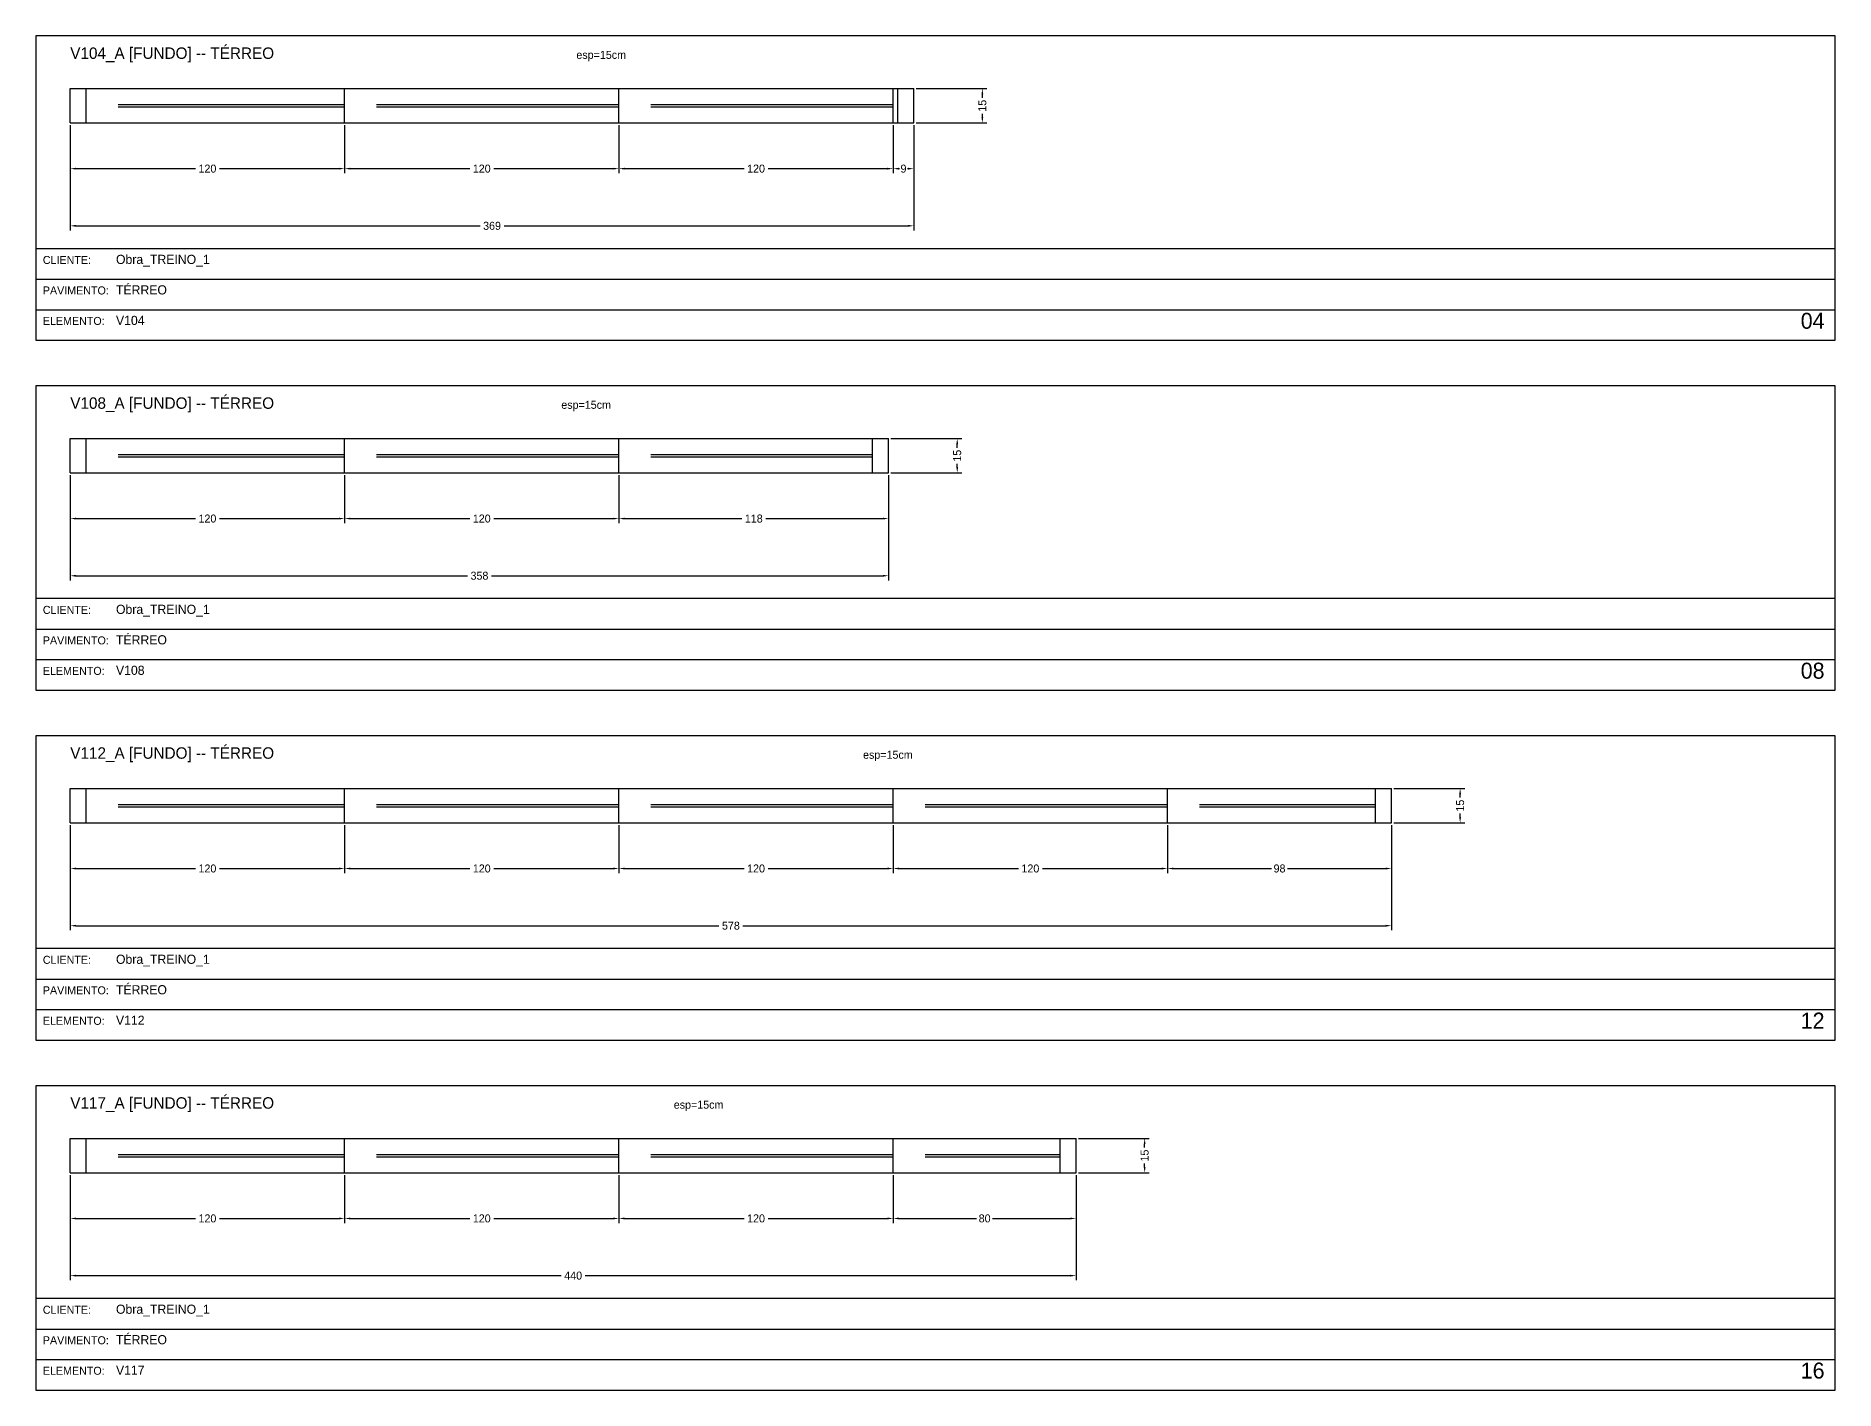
# Model space of a CAD drawing. Header units: metres. Extents: x 0 to 3208, y -1382 to -20.
# Drawn here: x 2421 to 3208, y -612 to -20 of the extents above; entities that cross this region are included whole.
import ezdxf

# ---------------------------------------------------------------- set-up
doc = ezdxf.new("R2010")
doc.units = ezdxf.units.M
for name, color, linetype in [('BORDA_CELULA', 9, 'Continuous'), ('CARIMBO', 9, 'Continuous'), ('COTA', 241, 'Continuous'), ('NOMENCLATURA', 7, 'Continuous'), ('Painéis', 200, 'Continuous'), ('SARR_2.2x7', 40, 'Continuous')]:
    doc.layers.add(name, color=color, linetype=linetype)
doc.dimstyles.new('COTA', dxfattribs={"dimtxt": 3.5, "dimasz": 2.5, "dimexe": 2, "dimexo": 1, "dimgap": 0.9, "dimtad": 1, "dimdec": 0, "dimrnd": 1, "dimcen": 2.5, "dimclrd": 4, "dimclre": 4, "dimclrt": 4, "dimazin": 3, "dimtfac": 1, "dimtmove": 0, "dimatfit": 3})

# ---------------------------------------------------------------- blocks, each defined once
blk = doc.blocks.new('_CLOSEDFILLED')
at = {"color": 0, "linetype": 'BYBLOCK'}
blk.add_solid([(-1, 0.16), (0, 0), (-1, -0.16)], dxfattribs=at)
blk = doc.blocks.new('*D18')
at = {"color": 4}
for p, q in [((2436, -59), (2436, -80)), ((2556, -59), (2556, -80)), ((2438.5, -78), (2490.75, -78)), ((2501.25, -78), (2553.5, -78))]:
    blk.add_line(p, q, dxfattribs=at)
at = {"layer": 'Defpoints'}
for p in [(2436, -58), (2556, -58), (2436, -78)]:
    blk.add_point(p, dxfattribs=at)
at = {"layer": 'COTA', "color": 4, "xscale": 2.5, "yscale": 2.5, "rotation": 180}
blk.add_blockref('_CLOSEDFILLED', (2436, -78), dxfattribs=at)
at = {"layer": 'COTA', "color": 4, "xscale": 2.5, "yscale": 2.5}
blk.add_blockref('_CLOSEDFILLED', (2556, -78), dxfattribs=at)
at = {"layer": 'COTA', "color": 4, "insert": (2496, -78), "char_height": 3.5, "attachment_point": 5}
blk.add_mtext('120', dxfattribs=at)
blk = doc.blocks.new('*D19')
at = {"color": 4}
for p, q in [((2556, -59), (2556, -80)), ((2676, -59), (2676, -80)), ((2558.5, -78), (2610.75, -78)), ((2621.25, -78), (2673.5, -78))]:
    blk.add_line(p, q, dxfattribs=at)
at = {"layer": 'Defpoints'}
for p in [(2556, -58), (2676, -58), (2556, -78)]:
    blk.add_point(p, dxfattribs=at)
at = {"layer": 'COTA', "color": 4, "xscale": 2.5, "yscale": 2.5, "rotation": 180}
blk.add_blockref('_CLOSEDFILLED', (2556, -78), dxfattribs=at)
at = {"layer": 'COTA', "color": 4, "xscale": 2.5, "yscale": 2.5}
blk.add_blockref('_CLOSEDFILLED', (2676, -78), dxfattribs=at)
at = {"layer": 'COTA', "color": 4, "insert": (2616, -78), "char_height": 3.5, "attachment_point": 5}
blk.add_mtext('120', dxfattribs=at)
blk = doc.blocks.new('*D20')
at = {"color": 4}
for p, q in [((2676, -59), (2676, -80)), ((2796, -59), (2796, -80)), ((2678.5, -78), (2730.75, -78)), ((2741.25, -78), (2793.5, -78))]:
    blk.add_line(p, q, dxfattribs=at)
at = {"layer": 'Defpoints'}
for p in [(2676, -58), (2796, -58), (2676, -78)]:
    blk.add_point(p, dxfattribs=at)
at = {"layer": 'COTA', "color": 4, "xscale": 2.5, "yscale": 2.5, "rotation": 180}
blk.add_blockref('_CLOSEDFILLED', (2676, -78), dxfattribs=at)
at = {"layer": 'COTA', "color": 4, "xscale": 2.5, "yscale": 2.5}
blk.add_blockref('_CLOSEDFILLED', (2796, -78), dxfattribs=at)
at = {"layer": 'COTA', "color": 4, "insert": (2736, -78), "char_height": 3.5, "attachment_point": 5}
blk.add_mtext('120', dxfattribs=at)
blk = doc.blocks.new('*D21')
at = {"color": 4}
for p, q in [((2796, -59), (2796, -80)), ((2805, -59), (2805, -80)), ((2798.5, -78), (2798.75, -78)), ((2802.25, -78), (2802.5, -78))]:
    blk.add_line(p, q, dxfattribs=at)
at = {"layer": 'Defpoints'}
for p in [(2796, -58), (2805, -58), (2796, -78)]:
    blk.add_point(p, dxfattribs=at)
at = {"layer": 'COTA', "color": 4, "xscale": 2.5, "yscale": 2.5, "rotation": 180}
blk.add_blockref('_CLOSEDFILLED', (2796, -78), dxfattribs=at)
at = {"layer": 'COTA', "color": 4, "xscale": 2.5, "yscale": 2.5}
blk.add_blockref('_CLOSEDFILLED', (2805, -78), dxfattribs=at)
at = {"layer": 'COTA', "color": 4, "insert": (2800.5, -78), "char_height": 3.5, "attachment_point": 5}
blk.add_mtext('9', dxfattribs=at)
blk = doc.blocks.new('*D22')
at = {"color": 4}
for p, q in [((2436, -59), (2436, -105)), ((2805, -59), (2805, -105)), ((2438.5, -103), (2615.25, -103)), ((2625.75, -103), (2802.5, -103))]:
    blk.add_line(p, q, dxfattribs=at)
at = {"layer": 'Defpoints'}
for p in [(2436, -58), (2805, -58), (2436, -103)]:
    blk.add_point(p, dxfattribs=at)
at = {"layer": 'COTA', "color": 4, "xscale": 2.5, "yscale": 2.5, "rotation": 180}
blk.add_blockref('_CLOSEDFILLED', (2436, -103), dxfattribs=at)
at = {"layer": 'COTA', "color": 4, "xscale": 2.5, "yscale": 2.5}
blk.add_blockref('_CLOSEDFILLED', (2805, -103), dxfattribs=at)
at = {"layer": 'COTA', "color": 4, "insert": (2620.5, -103), "char_height": 3.5, "attachment_point": 5}
blk.add_mtext('369', dxfattribs=at)
blk = doc.blocks.new('*D23')
at = {"color": 4}
for p, q in [((2806, -43), (2837, -43)), ((2835, -47), (2835, -45.5)), ((2835, -55.5), (2835, -54)), ((2806, -58), (2837, -58))]:
    blk.add_line(p, q, dxfattribs=at)
at = {"layer": 'Defpoints'}
for p in [(2805, -43), (2805, -58), (2835, -58)]:
    blk.add_point(p, dxfattribs=at)
at = {"layer": 'COTA', "color": 4, "xscale": 2.5, "yscale": 2.5}
for p, rotation in [((2835, -43), 90), ((2835, -58), 270)]:
    blk.add_blockref('_CLOSEDFILLED', p, dxfattribs=dict(at, rotation=rotation))
at = {"layer": 'COTA', "color": 4, "insert": (2835, -50.5), "char_height": 3.5, "attachment_point": 5, "rotation": 90}
blk.add_mtext('15', dxfattribs=at)
blk = doc.blocks.new('*D46')
at = {"color": 4}
for p, q in [((2436, -212), (2436, -233)), ((2556, -212), (2556, -233)), ((2438.5, -231), (2490.75, -231)), ((2501.25, -231), (2553.5, -231))]:
    blk.add_line(p, q, dxfattribs=at)
at = {"layer": 'Defpoints'}
for p in [(2436, -211), (2556, -211), (2436, -231)]:
    blk.add_point(p, dxfattribs=at)
at = {"layer": 'COTA', "color": 4, "xscale": 2.5, "yscale": 2.5, "rotation": 180}
blk.add_blockref('_CLOSEDFILLED', (2436, -231), dxfattribs=at)
at = {"layer": 'COTA', "color": 4, "xscale": 2.5, "yscale": 2.5}
blk.add_blockref('_CLOSEDFILLED', (2556, -231), dxfattribs=at)
at = {"layer": 'COTA', "color": 4, "insert": (2496, -231), "char_height": 3.5, "attachment_point": 5}
blk.add_mtext('120', dxfattribs=at)
blk = doc.blocks.new('*D47')
at = {"color": 4}
for p, q in [((2556, -212), (2556, -233)), ((2676, -212), (2676, -233)), ((2558.5, -231), (2610.75, -231)), ((2621.25, -231), (2673.5, -231))]:
    blk.add_line(p, q, dxfattribs=at)
at = {"layer": 'Defpoints'}
for p in [(2556, -211), (2676, -211), (2556, -231)]:
    blk.add_point(p, dxfattribs=at)
at = {"layer": 'COTA', "color": 4, "xscale": 2.5, "yscale": 2.5, "rotation": 180}
blk.add_blockref('_CLOSEDFILLED', (2556, -231), dxfattribs=at)
at = {"layer": 'COTA', "color": 4, "xscale": 2.5, "yscale": 2.5}
blk.add_blockref('_CLOSEDFILLED', (2676, -231), dxfattribs=at)
at = {"layer": 'COTA', "color": 4, "insert": (2616, -231), "char_height": 3.5, "attachment_point": 5}
blk.add_mtext('120', dxfattribs=at)
blk = doc.blocks.new('*D48')
at = {"color": 4}
for p, q in [((2676, -212), (2676, -233)), ((2794, -212), (2794, -233)), ((2678.5, -231), (2729.75, -231)), ((2740.25, -231), (2791.5, -231))]:
    blk.add_line(p, q, dxfattribs=at)
at = {"layer": 'Defpoints'}
for p in [(2676, -211), (2794, -211), (2676, -231)]:
    blk.add_point(p, dxfattribs=at)
at = {"layer": 'COTA', "color": 4, "xscale": 2.5, "yscale": 2.5, "rotation": 180}
blk.add_blockref('_CLOSEDFILLED', (2676, -231), dxfattribs=at)
at = {"layer": 'COTA', "color": 4, "xscale": 2.5, "yscale": 2.5}
blk.add_blockref('_CLOSEDFILLED', (2794, -231), dxfattribs=at)
at = {"layer": 'COTA', "color": 4, "insert": (2735, -231), "char_height": 3.5, "attachment_point": 5}
blk.add_mtext('118', dxfattribs=at)
blk = doc.blocks.new('*D49')
at = {"color": 4}
for p, q in [((2436, -212), (2436, -258)), ((2794, -212), (2794, -258)), ((2438.5, -256), (2609.75, -256)), ((2620.25, -256), (2791.5, -256))]:
    blk.add_line(p, q, dxfattribs=at)
at = {"layer": 'Defpoints'}
for p in [(2436, -211), (2794, -211), (2436, -256)]:
    blk.add_point(p, dxfattribs=at)
at = {"layer": 'COTA', "color": 4, "xscale": 2.5, "yscale": 2.5, "rotation": 180}
blk.add_blockref('_CLOSEDFILLED', (2436, -256), dxfattribs=at)
at = {"layer": 'COTA', "color": 4, "xscale": 2.5, "yscale": 2.5}
blk.add_blockref('_CLOSEDFILLED', (2794, -256), dxfattribs=at)
at = {"layer": 'COTA', "color": 4, "insert": (2615, -256), "char_height": 3.5, "attachment_point": 5}
blk.add_mtext('358', dxfattribs=at)
blk = doc.blocks.new('*D50')
at = {"color": 4}
for p, q in [((2795, -196), (2826, -196)), ((2824, -200), (2824, -198.5)), ((2795, -211), (2826, -211)), ((2824, -208.5), (2824, -207))]:
    blk.add_line(p, q, dxfattribs=at)
at = {"layer": 'Defpoints'}
for p in [(2794, -196), (2794, -211), (2824, -211)]:
    blk.add_point(p, dxfattribs=at)
at = {"layer": 'COTA', "color": 4, "xscale": 2.5, "yscale": 2.5}
for p, rotation in [((2824, -196), 90), ((2824, -211), 270)]:
    blk.add_blockref('_CLOSEDFILLED', p, dxfattribs=dict(at, rotation=rotation))
at = {"layer": 'COTA', "color": 4, "insert": (2824, -203.5), "char_height": 3.5, "attachment_point": 5, "rotation": 90}
blk.add_mtext('15', dxfattribs=at)
blk = doc.blocks.new('*D68')
at = {"color": 4}
for p, q in [((2436, -365), (2436, -386)), ((2556, -365), (2556, -386)), ((2438.5, -384), (2490.75, -384)), ((2501.25, -384), (2553.5, -384))]:
    blk.add_line(p, q, dxfattribs=at)
at = {"layer": 'Defpoints'}
for p in [(2436, -364), (2556, -364), (2436, -384)]:
    blk.add_point(p, dxfattribs=at)
at = {"layer": 'COTA', "color": 4, "xscale": 2.5, "yscale": 2.5, "rotation": 180}
blk.add_blockref('_CLOSEDFILLED', (2436, -384), dxfattribs=at)
at = {"layer": 'COTA', "color": 4, "xscale": 2.5, "yscale": 2.5}
blk.add_blockref('_CLOSEDFILLED', (2556, -384), dxfattribs=at)
at = {"layer": 'COTA', "color": 4, "insert": (2496, -384), "char_height": 3.5, "attachment_point": 5}
blk.add_mtext('120', dxfattribs=at)
blk = doc.blocks.new('*D69')
at = {"color": 4}
for p, q in [((2556, -365), (2556, -386)), ((2676, -365), (2676, -386)), ((2558.5, -384), (2610.75, -384)), ((2621.25, -384), (2673.5, -384))]:
    blk.add_line(p, q, dxfattribs=at)
at = {"layer": 'Defpoints'}
for p in [(2556, -364), (2676, -364), (2556, -384)]:
    blk.add_point(p, dxfattribs=at)
at = {"layer": 'COTA', "color": 4, "xscale": 2.5, "yscale": 2.5, "rotation": 180}
blk.add_blockref('_CLOSEDFILLED', (2556, -384), dxfattribs=at)
at = {"layer": 'COTA', "color": 4, "xscale": 2.5, "yscale": 2.5}
blk.add_blockref('_CLOSEDFILLED', (2676, -384), dxfattribs=at)
at = {"layer": 'COTA', "color": 4, "insert": (2616, -384), "char_height": 3.5, "attachment_point": 5}
blk.add_mtext('120', dxfattribs=at)
blk = doc.blocks.new('*D70')
at = {"color": 4}
for p, q in [((2676, -365), (2676, -386)), ((2796, -365), (2796, -386)), ((2678.5, -384), (2730.75, -384)), ((2741.25, -384), (2793.5, -384))]:
    blk.add_line(p, q, dxfattribs=at)
at = {"layer": 'Defpoints'}
for p in [(2676, -364), (2796, -364), (2676, -384)]:
    blk.add_point(p, dxfattribs=at)
at = {"layer": 'COTA', "color": 4, "xscale": 2.5, "yscale": 2.5, "rotation": 180}
blk.add_blockref('_CLOSEDFILLED', (2676, -384), dxfattribs=at)
at = {"layer": 'COTA', "color": 4, "xscale": 2.5, "yscale": 2.5}
blk.add_blockref('_CLOSEDFILLED', (2796, -384), dxfattribs=at)
at = {"layer": 'COTA', "color": 4, "insert": (2736, -384), "char_height": 3.5, "attachment_point": 5}
blk.add_mtext('120', dxfattribs=at)
blk = doc.blocks.new('*D71')
at = {"color": 4}
for p, q in [((2796, -365), (2796, -386)), ((2916, -365), (2916, -386)), ((2798.5, -384), (2850.75, -384)), ((2861.25, -384), (2913.5, -384))]:
    blk.add_line(p, q, dxfattribs=at)
at = {"layer": 'Defpoints'}
for p in [(2796, -364), (2916, -364), (2796, -384)]:
    blk.add_point(p, dxfattribs=at)
at = {"layer": 'COTA', "color": 4, "xscale": 2.5, "yscale": 2.5, "rotation": 180}
blk.add_blockref('_CLOSEDFILLED', (2796, -384), dxfattribs=at)
at = {"layer": 'COTA', "color": 4, "xscale": 2.5, "yscale": 2.5}
blk.add_blockref('_CLOSEDFILLED', (2916, -384), dxfattribs=at)
at = {"layer": 'COTA', "color": 4, "insert": (2856, -384), "char_height": 3.5, "attachment_point": 5}
blk.add_mtext('120', dxfattribs=at)
blk = doc.blocks.new('*D72')
at = {"color": 4}
for p, q in [((2916, -365), (2916, -386)), ((3014, -365), (3014, -386)), ((2918.5, -384), (2961.5, -384)), ((2968.5, -384), (3011.5, -384))]:
    blk.add_line(p, q, dxfattribs=at)
at = {"layer": 'Defpoints'}
for p in [(2916, -364), (3014, -364), (2916, -384)]:
    blk.add_point(p, dxfattribs=at)
at = {"layer": 'COTA', "color": 4, "xscale": 2.5, "yscale": 2.5, "rotation": 180}
blk.add_blockref('_CLOSEDFILLED', (2916, -384), dxfattribs=at)
at = {"layer": 'COTA', "color": 4, "xscale": 2.5, "yscale": 2.5}
blk.add_blockref('_CLOSEDFILLED', (3014, -384), dxfattribs=at)
at = {"layer": 'COTA', "color": 4, "insert": (2965, -384), "char_height": 3.5, "attachment_point": 5}
blk.add_mtext('98', dxfattribs=at)
blk = doc.blocks.new('*D73')
at = {"color": 4}
for p, q in [((2436, -365), (2436, -411)), ((3014, -365), (3014, -411)), ((2438.5, -409), (2719.75, -409)), ((2730.25, -409), (3011.5, -409))]:
    blk.add_line(p, q, dxfattribs=at)
at = {"layer": 'Defpoints'}
for p in [(2436, -364), (3014, -364), (2436, -409)]:
    blk.add_point(p, dxfattribs=at)
at = {"layer": 'COTA', "color": 4, "xscale": 2.5, "yscale": 2.5, "rotation": 180}
blk.add_blockref('_CLOSEDFILLED', (2436, -409), dxfattribs=at)
at = {"layer": 'COTA', "color": 4, "xscale": 2.5, "yscale": 2.5}
blk.add_blockref('_CLOSEDFILLED', (3014, -409), dxfattribs=at)
at = {"layer": 'COTA', "color": 4, "insert": (2725, -409), "char_height": 3.5, "attachment_point": 5}
blk.add_mtext('578', dxfattribs=at)
blk = doc.blocks.new('*D74')
at = {"color": 4}
for p, q in [((3015, -349), (3046, -349)), ((3044, -353), (3044, -351.5)), ((3044, -361.5), (3044, -360)), ((3015, -364), (3046, -364))]:
    blk.add_line(p, q, dxfattribs=at)
at = {"layer": 'Defpoints'}
for p in [(3014, -349), (3014, -364), (3044, -364)]:
    blk.add_point(p, dxfattribs=at)
at = {"layer": 'COTA', "color": 4, "xscale": 2.5, "yscale": 2.5}
for p, rotation in [((3044, -349), 90), ((3044, -364), 270)]:
    blk.add_blockref('_CLOSEDFILLED', p, dxfattribs=dict(at, rotation=rotation))
at = {"layer": 'COTA', "color": 4, "insert": (3044, -356.5), "char_height": 3.5, "attachment_point": 5, "rotation": 90}
blk.add_mtext('15', dxfattribs=at)
blk = doc.blocks.new('*D93')
at = {"color": 4}
for p, q in [((2436, -518), (2436, -539)), ((2556, -518), (2556, -539)), ((2438.5, -537), (2490.75, -537)), ((2501.25, -537), (2553.5, -537))]:
    blk.add_line(p, q, dxfattribs=at)
at = {"layer": 'Defpoints'}
for p in [(2436, -517), (2556, -517), (2436, -537)]:
    blk.add_point(p, dxfattribs=at)
at = {"layer": 'COTA', "color": 4, "xscale": 2.5, "yscale": 2.5, "rotation": 180}
blk.add_blockref('_CLOSEDFILLED', (2436, -537), dxfattribs=at)
at = {"layer": 'COTA', "color": 4, "xscale": 2.5, "yscale": 2.5}
blk.add_blockref('_CLOSEDFILLED', (2556, -537), dxfattribs=at)
at = {"layer": 'COTA', "color": 4, "insert": (2496, -537), "char_height": 3.5, "attachment_point": 5}
blk.add_mtext('120', dxfattribs=at)
blk = doc.blocks.new('*D94')
at = {"color": 4}
for p, q in [((2556, -518), (2556, -539)), ((2676, -518), (2676, -539)), ((2558.5, -537), (2610.75, -537)), ((2621.25, -537), (2673.5, -537))]:
    blk.add_line(p, q, dxfattribs=at)
at = {"layer": 'Defpoints'}
for p in [(2556, -517), (2676, -517), (2556, -537)]:
    blk.add_point(p, dxfattribs=at)
at = {"layer": 'COTA', "color": 4, "xscale": 2.5, "yscale": 2.5, "rotation": 180}
blk.add_blockref('_CLOSEDFILLED', (2556, -537), dxfattribs=at)
at = {"layer": 'COTA', "color": 4, "xscale": 2.5, "yscale": 2.5}
blk.add_blockref('_CLOSEDFILLED', (2676, -537), dxfattribs=at)
at = {"layer": 'COTA', "color": 4, "insert": (2616, -537), "char_height": 3.5, "attachment_point": 5}
blk.add_mtext('120', dxfattribs=at)
blk = doc.blocks.new('*D95')
at = {"color": 4}
for p, q in [((2676, -518), (2676, -539)), ((2796, -518), (2796, -539)), ((2678.5, -537), (2730.75, -537)), ((2741.25, -537), (2793.5, -537))]:
    blk.add_line(p, q, dxfattribs=at)
at = {"layer": 'Defpoints'}
for p in [(2676, -517), (2796, -517), (2676, -537)]:
    blk.add_point(p, dxfattribs=at)
at = {"layer": 'COTA', "color": 4, "xscale": 2.5, "yscale": 2.5, "rotation": 180}
blk.add_blockref('_CLOSEDFILLED', (2676, -537), dxfattribs=at)
at = {"layer": 'COTA', "color": 4, "xscale": 2.5, "yscale": 2.5}
blk.add_blockref('_CLOSEDFILLED', (2796, -537), dxfattribs=at)
at = {"layer": 'COTA', "color": 4, "insert": (2736, -537), "char_height": 3.5, "attachment_point": 5}
blk.add_mtext('120', dxfattribs=at)
blk = doc.blocks.new('*D96')
at = {"color": 4}
for p, q in [((2796, -518), (2796, -539)), ((2876, -518), (2876, -539)), ((2798.5, -537), (2832.5, -537)), ((2839.5, -537), (2873.5, -537))]:
    blk.add_line(p, q, dxfattribs=at)
at = {"layer": 'Defpoints'}
for p in [(2796, -517), (2876, -517), (2796, -537)]:
    blk.add_point(p, dxfattribs=at)
at = {"layer": 'COTA', "color": 4, "xscale": 2.5, "yscale": 2.5, "rotation": 180}
blk.add_blockref('_CLOSEDFILLED', (2796, -537), dxfattribs=at)
at = {"layer": 'COTA', "color": 4, "xscale": 2.5, "yscale": 2.5}
blk.add_blockref('_CLOSEDFILLED', (2876, -537), dxfattribs=at)
at = {"layer": 'COTA', "color": 4, "insert": (2836, -537), "char_height": 3.5, "attachment_point": 5}
blk.add_mtext('80', dxfattribs=at)
blk = doc.blocks.new('*D97')
at = {"color": 4}
for p, q in [((2436, -518), (2436, -564)), ((2876, -518), (2876, -564)), ((2438.5, -562), (2650.75, -562)), ((2661.25, -562), (2873.5, -562))]:
    blk.add_line(p, q, dxfattribs=at)
at = {"layer": 'Defpoints'}
for p in [(2436, -517), (2876, -517), (2436, -562)]:
    blk.add_point(p, dxfattribs=at)
at = {"layer": 'COTA', "color": 4, "xscale": 2.5, "yscale": 2.5, "rotation": 180}
blk.add_blockref('_CLOSEDFILLED', (2436, -562), dxfattribs=at)
at = {"layer": 'COTA', "color": 4, "xscale": 2.5, "yscale": 2.5}
blk.add_blockref('_CLOSEDFILLED', (2876, -562), dxfattribs=at)
at = {"layer": 'COTA', "color": 4, "insert": (2656, -562), "char_height": 3.5, "attachment_point": 5}
blk.add_mtext('440', dxfattribs=at)
blk = doc.blocks.new('*D98')
at = {"color": 4}
for p, q in [((2877, -502), (2908, -502)), ((2906, -506), (2906, -504.5)), ((2877, -517), (2908, -517)), ((2906, -514.5), (2906, -513))]:
    blk.add_line(p, q, dxfattribs=at)
at = {"layer": 'Defpoints'}
for p in [(2876, -502), (2876, -517), (2906, -517)]:
    blk.add_point(p, dxfattribs=at)
at = {"layer": 'COTA', "color": 4, "xscale": 2.5, "yscale": 2.5}
for p, rotation in [((2906, -502), 90), ((2906, -517), 270)]:
    blk.add_blockref('_CLOSEDFILLED', p, dxfattribs=dict(at, rotation=rotation))
at = {"layer": 'COTA', "color": 4, "insert": (2906, -509.5), "char_height": 3.5, "attachment_point": 5, "rotation": 90}
blk.add_mtext('15', dxfattribs=at)

msp = doc.modelspace()

# ---------------------------------------------------------------- linework, layer by layer
at = {"layer": 'BORDA_CELULA'}
for points in [[(2421, -153), (3208, -153), (3208, -20), (2421, -20)], [(2421, -153), (3208, -153), (3208, -113), (2421, -113)], [(2421, -306), (3208, -306), (3208, -173), (2421, -173)], [(2421, -306), (3208, -306), (3208, -266), (2421, -266)], [(2421, -459), (3208, -459), (3208, -326), (2421, -326)], [(2421, -459), (3208, -459), (3208, -419), (2421, -419)], [(2421, -612), (3208, -612), (3208, -479), (2421, -479)], [(2421, -612), (3208, -612), (3208, -572), (2421, -572)]]:
    msp.add_lwpolyline(points, close=True, dxfattribs=at)
at = {"layer": 'CARIMBO'}
for p, q in [((2421, -126.33), (3208, -126.33)), ((2421, -139.67), (3208, -139.67)), ((2421, -153), (3208, -153)), ((2421, -279.33), (3208, -279.33)), ((2421, -292.67), (3208, -292.67)), ((2421, -306), (3208, -306)), ((2421, -432.33), (3208, -432.33)), ((2421, -445.67), (3208, -445.67)), ((2421, -459), (3208, -459)), ((2421, -585.33), (3208, -585.33)), ((2421, -598.67), (3208, -598.67)), ((2421, -612), (3208, -612))]:
    msp.add_line(p, q, dxfattribs=at)
at = {"layer": 'Painéis'}
for points in [[(2436, -58), (2436, -43)], [(2436, -43), (2556, -43)], [(2556, -43), (2676, -43)], [(2556, -58), (2556, -43)], [(2676, -43), (2796, -43)], [(2676, -58), (2676, -43)], [(2796, -43), (2805, -43)], [(2796, -58), (2796, -43)], [(2805, -58), (2805, -43)], [(2436, -58), (2556, -58)], [(2556, -58), (2676, -58)], [(2676, -58), (2796, -58)], [(2796, -58), (2805, -58)], [(2436, -211), (2436, -196)], [(2436, -196), (2556, -196)], [(2556, -196), (2676, -196)], [(2556, -211), (2556, -196)], [(2676, -196), (2794, -196)], [(2676, -211), (2676, -196)], [(2794, -211), (2794, -196)], [(2436, -211), (2556, -211)], [(2556, -211), (2676, -211)], [(2676, -211), (2794, -211)], [(2436, -364), (2436, -349)], [(2436, -349), (2556, -349)], [(2556, -349), (2676, -349)], [(2556, -364), (2556, -349)], [(2676, -349), (2796, -349)], [(2676, -364), (2676, -349)], [(2796, -349), (2916, -349)], [(2796, -364), (2796, -349)], [(2916, -349), (3014, -349)], [(2916, -364), (2916, -349)], [(3014, -364), (3014, -349)], [(2436, -364), (2556, -364)], [(2556, -364), (2676, -364)], [(2676, -364), (2796, -364)], [(2796, -364), (2916, -364)], [(2916, -364), (3014, -364)], [(2436, -517), (2436, -502)], [(2436, -502), (2556, -502)], [(2556, -502), (2676, -502)], [(2556, -517), (2556, -502)], [(2676, -502), (2796, -502)], [(2676, -517), (2676, -502)], [(2796, -502), (2876, -502)], [(2796, -517), (2796, -502)], [(2876, -517), (2876, -502)], [(2436, -517), (2556, -517)], [(2556, -517), (2676, -517)], [(2676, -517), (2796, -517)], [(2796, -517), (2876, -517)]]:
    msp.add_lwpolyline(points, dxfattribs=at)
at = {"layer": 'SARR_2.2x7'}
for points in [[(2443, -58), (2443, -43)], [(2798, -58), (2798, -43)], [(2457, -50), (2556, -50)], [(2457, -51), (2556, -51)], [(2570, -50), (2676, -50)], [(2570, -51), (2676, -51)], [(2690, -50), (2796, -50)], [(2690, -51), (2796, -51)], [(2443, -211), (2443, -196)], [(2787, -211), (2787, -196)], [(2457, -203), (2556, -203)], [(2457, -204), (2556, -204)], [(2570, -203), (2676, -203)], [(2570, -204), (2676, -204)], [(2690, -203), (2787, -203)], [(2690, -204), (2787, -204)], [(2443, -364), (2443, -349)], [(3007, -364), (3007, -349)], [(2457, -356), (2556, -356)], [(2457, -357), (2556, -357)], [(2570, -356), (2676, -356)], [(2570, -357), (2676, -357)], [(2690, -356), (2796, -356)], [(2690, -357), (2796, -357)], [(2810, -356), (2916, -356)], [(2810, -357), (2916, -357)], [(2930, -356), (3007, -356)], [(2930, -357), (3007, -357)], [(2443, -517), (2443, -502)], [(2869, -517), (2869, -502)], [(2457, -509), (2556, -509)], [(2457, -510), (2556, -510)], [(2570, -509), (2676, -509)], [(2570, -510), (2676, -510)], [(2690, -509), (2796, -509)], [(2690, -510), (2796, -510)], [(2810, -509), (2869, -509)], [(2810, -510), (2869, -510)]]:
    msp.add_lwpolyline(points, dxfattribs=at)

# ---------------------------------------------------------------- texts
at = {"layer": 'CARIMBO', "color": 9}
for s, p in [('CLIENTE:', (2424, -119.67)), ('PAVIMENTO:', (2424, -133)), ('ELEMENTO:', (2424, -146.33)), ('CLIENTE:', (2424, -272.67)), ('PAVIMENTO:', (2424, -286)), ('ELEMENTO:', (2424, -299.33)), ('CLIENTE:', (2424, -425.67)), ('PAVIMENTO:', (2424, -439)), ('ELEMENTO:', (2424, -452.33)), ('CLIENTE:', (2424, -578.67)), ('PAVIMENTO:', (2424, -592)), ('ELEMENTO:', (2424, -605.33))]:
    msp.add_text(s, height=3.5, dxfattribs=at).set_placement(p)
at = {"layer": 'CARIMBO', "color": 2}
for s, p in [('Obra_TREINO_1', (2456, -119.67)), ('TÉRREO', (2456, -133)), ('V104', (2456, -146.33)), ('Obra_TREINO_1', (2456, -272.67)), ('TÉRREO', (2456, -286)), ('V108', (2456, -299.33)), ('Obra_TREINO_1', (2456, -425.67)), ('TÉRREO', (2456, -439)), ('V112', (2456, -452.33)), ('Obra_TREINO_1', (2456, -578.67)), ('TÉRREO', (2456, -592)), ('V117', (2456, -605.33))]:
    msp.add_text(s, height=4, dxfattribs=at).set_placement(p)
at = {"layer": 'CARIMBO', "color": 3}
for s, p in [('04', (3193, -148)), ('08', (3193, -301)), ('12', (3193, -454)), ('16', (3193, -607))]:
    msp.add_text(s, height=7, dxfattribs=at).set_placement(p)
at = {"layer": 'COTA'}
for p in [(2657.4, -30), (2650.8, -183), (2782.8, -336), (2700, -489)]:
    msp.add_text('esp=15cm', height=3.5, dxfattribs=at).set_placement(p)
at = {"layer": 'NOMENCLATURA'}
for s, p in [('V104_A [FUNDO] -- TÉRREO', (2436, -30)), ('V108_A [FUNDO] -- TÉRREO', (2436, -183)), ('V112_A [FUNDO] -- TÉRREO', (2436, -336)), ('V117_A [FUNDO] -- TÉRREO', (2436, -489))]:
    msp.add_text(s, height=5, dxfattribs=at).set_placement(p)

# ---------------------------------------------------------------- dimensions: what is measured, and where the dimension line sits
at = {"layer": 'COTA'}
for base, p1, p2, picture, middle in [((2835, -58), (2805, -58), (2805, -43), '*D23', (2835, -50.5)), ((2824, -211), (2794, -211), (2794, -196), '*D50', (2824, -203.5)), ((3044, -364), (3014, -364), (3014, -349), '*D74', (3044, -356.5)), ((2906, -517), (2876, -517), (2876, -502), '*D98', (2906, -509.5))]:
    dim = msp.add_linear_dim(base=base, p1=p1, p2=p2, angle=90, dimstyle='COTA', dxfattribs=at)
    dim.commit()
    dim.dimension.update_dxf_attribs({"geometry": picture, "text_midpoint": middle})
for base, p1, p2, picture, middle in [((2436, -78), (2436, -58), (2556, -58), '*D18', (2496, -78)), ((2436, -103), (2436, -58), (2805, -58), '*D22', (2620.5, -103)), ((2556, -78), (2556, -58), (2676, -58), '*D19', (2616, -78)), ((2676, -78), (2676, -58), (2796, -58), '*D20', (2736, -78)), ((2796, -78), (2796, -58), (2805, -58), '*D21', (2800.5, -78)), ((2436, -231), (2436, -211), (2556, -211), '*D46', (2496, -231)), ((2436, -256), (2436, -211), (2794, -211), '*D49', (2615, -256)), ((2556, -231), (2556, -211), (2676, -211), '*D47', (2616, -231)), ((2676, -231), (2676, -211), (2794, -211), '*D48', (2735, -231)), ((2436, -384), (2436, -364), (2556, -364), '*D68', (2496, -384)), ((2436, -409), (2436, -364), (3014, -364), '*D73', (2725, -409)), ((2556, -384), (2556, -364), (2676, -364), '*D69', (2616, -384)), ((2676, -384), (2676, -364), (2796, -364), '*D70', (2736, -384)), ((2796, -384), (2796, -364), (2916, -364), '*D71', (2856, -384)), ((2916, -384), (2916, -364), (3014, -364), '*D72', (2965, -384)), ((2436, -537), (2436, -517), (2556, -517), '*D93', (2496, -537)), ((2436, -562), (2436, -517), (2876, -517), '*D97', (2656, -562)), ((2556, -537), (2556, -517), (2676, -517), '*D94', (2616, -537)), ((2676, -537), (2676, -517), (2796, -517), '*D95', (2736, -537)), ((2796, -537), (2796, -517), (2876, -517), '*D96', (2836, -537))]:
    dim = msp.add_linear_dim(base=base, p1=p1, p2=p2, dimstyle='COTA', dxfattribs=at)
    dim.commit()
    dim.dimension.update_dxf_attribs({"geometry": picture, "text_midpoint": middle})

doc.saveas('drawing.dxf')
